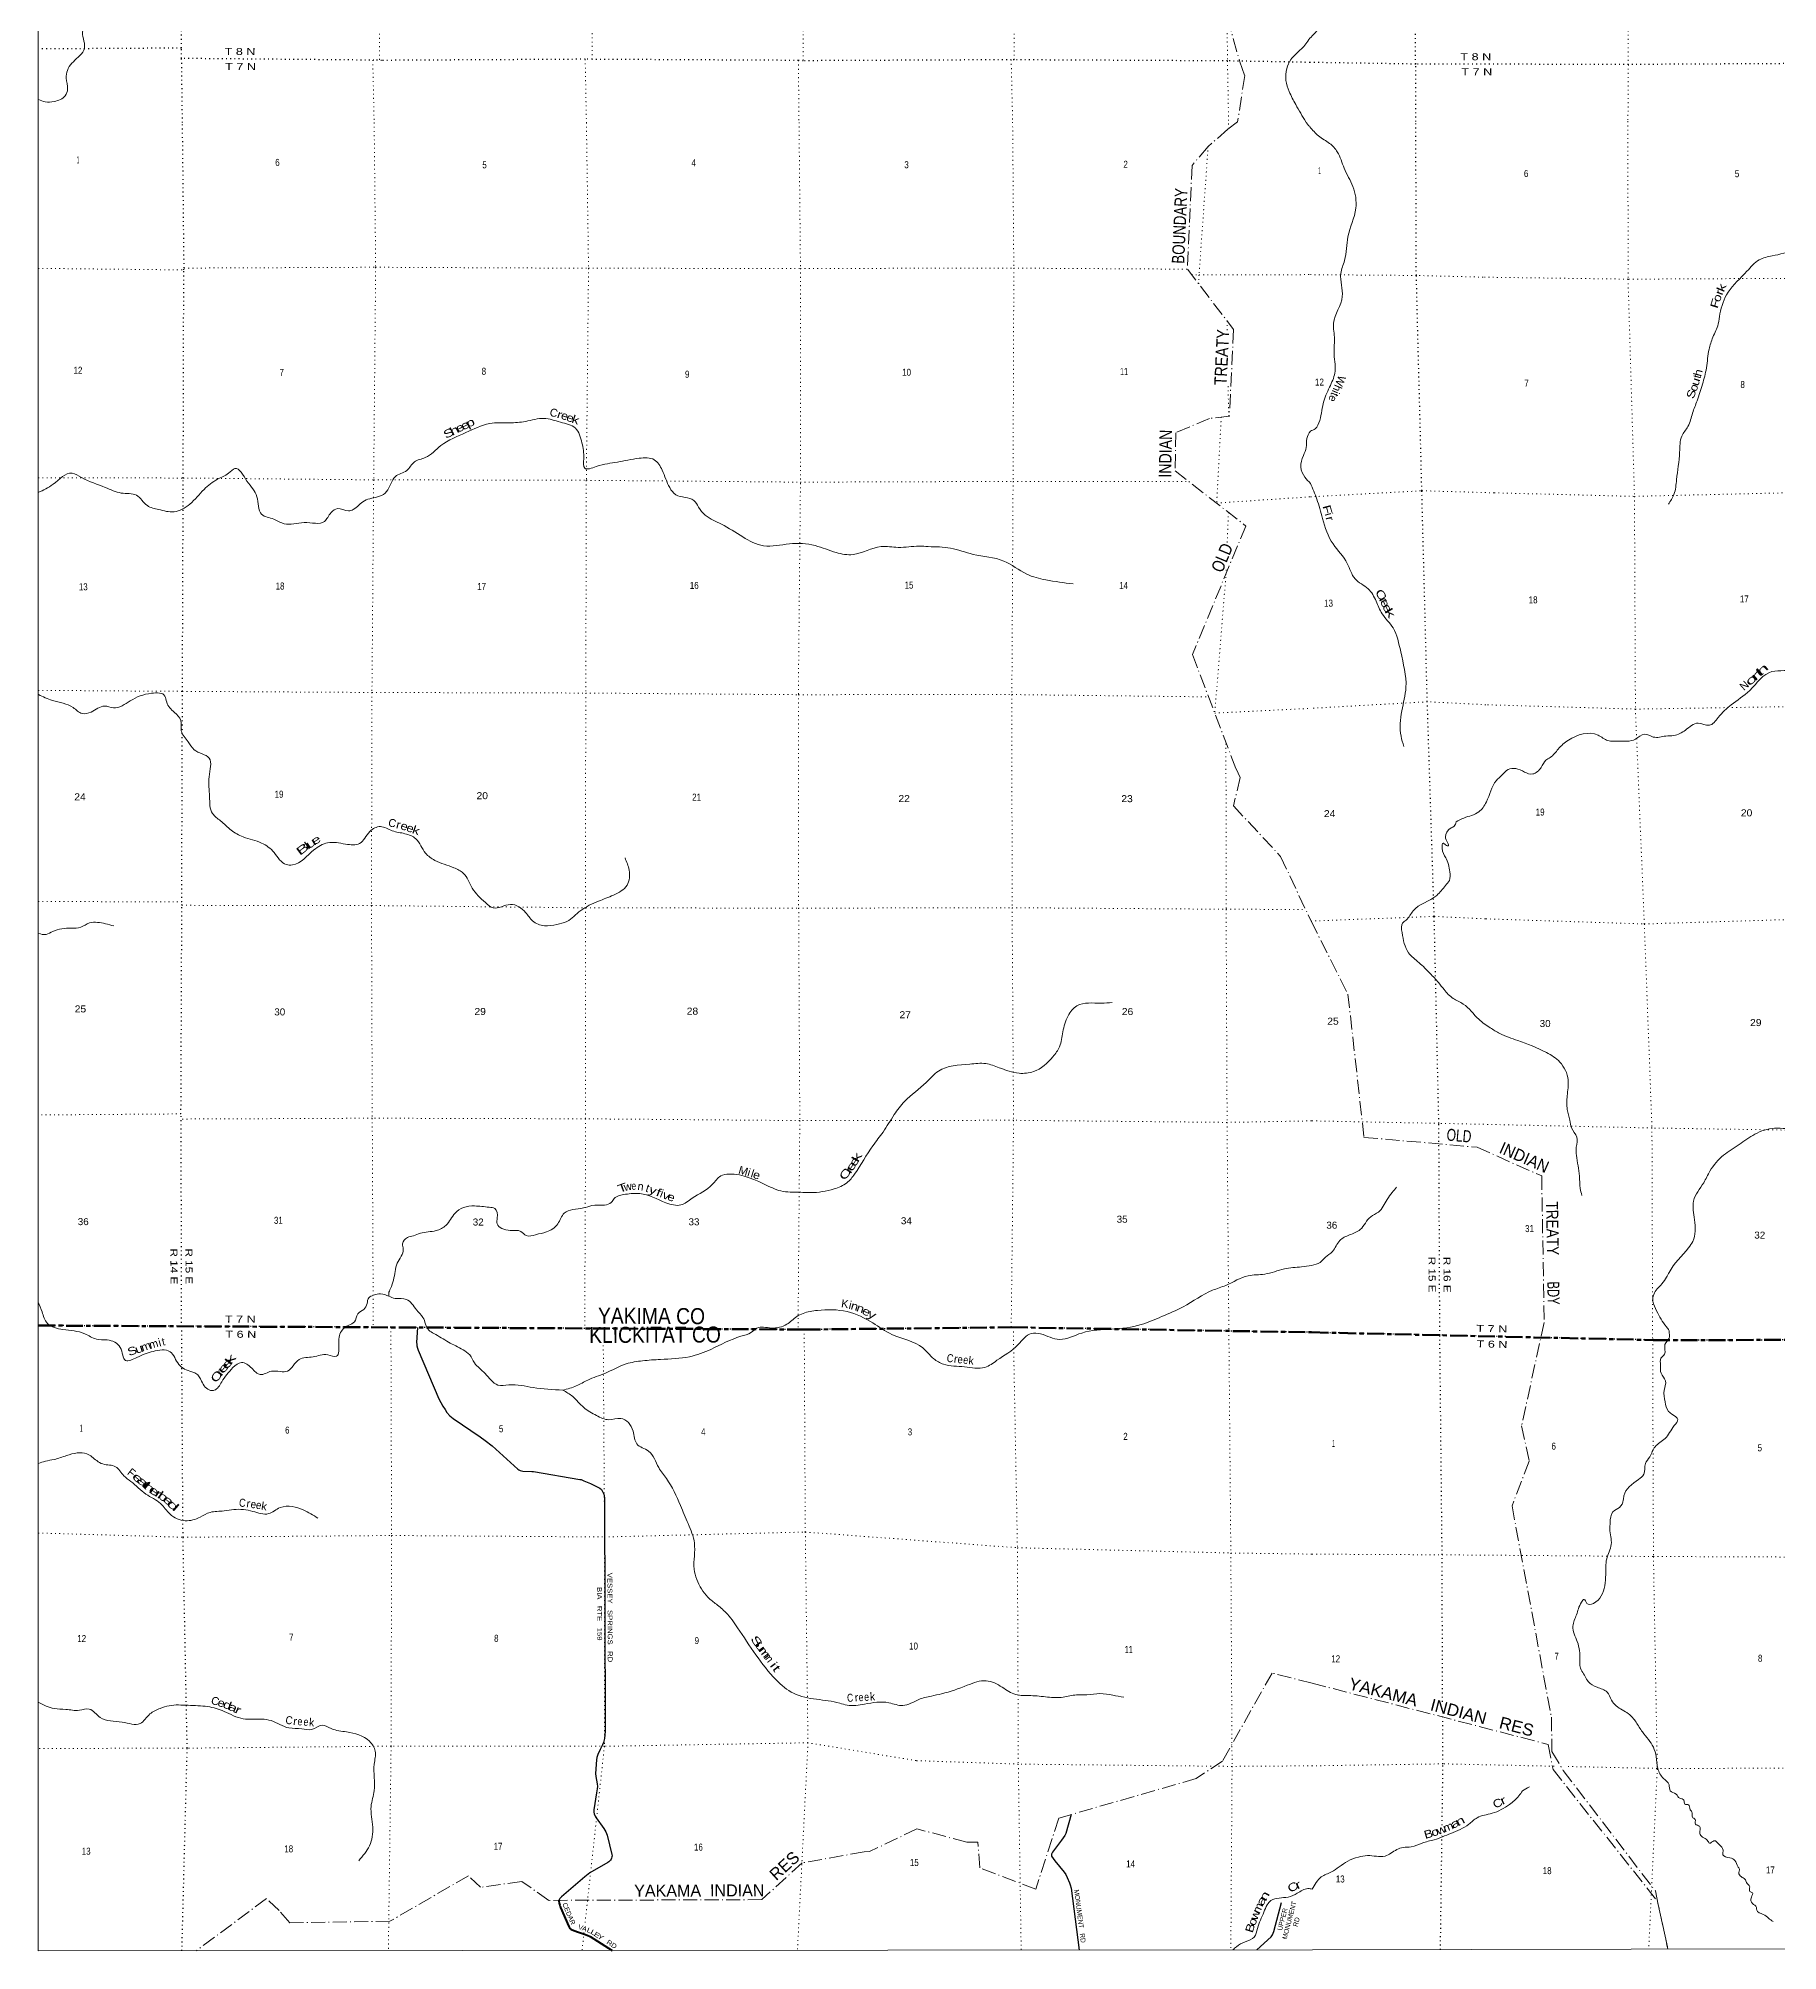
# Model space of a CAD drawing. Header units: feet. Extents: x -2 to 285336, y -549186 to -364975.
# Drawn here: x -1 to 43457, y -549186 to -501393 of the extents above; entities that cross this region are included whole.
import ezdxf
from ezdxf.enums import TextEntityAlignment as Align

# ---------------------------------------------------------------- set-up
doc = ezdxf.new("R2010")
doc.units = ezdxf.units.FT
doc.header["$LTSCALE"] = 70
for name, pattern in [('DOT_DASHED', [7.7, 5, -1.2, 0.3, -1.2]), ('DOTTED', [1.5, 0.3, -1.2]), ('LONG_DASH_SHORT_DASH', [9.9, 6, -1.2, 1.5, -1.2])]:
    doc.linetypes.add(name, pattern=pattern)
for name, color, linetype, lineweight in [('11', 7, 'LONG_DASH_SHORT_DASH', 60), ('26', 7, 'Continuous', 40), ('27', 7, 'Continuous', 13), ('29', 7, 'Continuous', 25), ('39', 7, 'Continuous', 13), ('4', 7, 'Continuous', 13), ('41', 7, 'Continuous', 13), ('44', 7, 'DOT_DASHED', 13), ('6', 7, 'DOTTED', 25), ('7', 7, 'DOTTED', 13)]:
    doc.layers.add(name, color=color, linetype=linetype, lineweight=lineweight)
doc.layers.add('12', color=7, linetype='Continuous')
doc.layers.add('30', color=7, linetype='Continuous')

msp = doc.modelspace()

# ---------------------------------------------------------------- linework, layer by layer
at = {"layer": '11'}
for points in [[(0, -533562.05), (19122.68, -533662.84), (24302.72, -533606.7), (31813.13, -533731.92)], [(31813.13, -533731.92), (40342.55, -533925.25), (63626.87, -533907.88)]]:
    msp.add_lwpolyline(points, dxfattribs=at)
at = {"layer": '26'}
msp.add_lwpolyline([(13011.16, -547925.64), (13009.03, -547948.37), (13014.06, -547999.46), (13026.77, -548050.33), (13035.85, -548077.58), (13047.19, -548103.35), (13253.81, -548583.49), (13269.17, -548610.83), (13283.7, -548629), (13305.49, -548647.17), (13335.08, -548664.76), (13471, -548710.59), (13648.86, -548773), (13716.75, -548797.07), (13786.61, -548832.9), (14336.22, -549181.87)], dxfattribs=at)
at = {"layer": '29'}
for points in [[(9470.85, -533611.97), (9452.51, -533982.34), (9456.16, -534026.35), (9461.41, -534070.74), (9477.95, -534131.72), (9492.16, -534177.47), (10006.48, -535395.85), (10106.56, -535575.68), (10161.57, -535664.19), (10206.96, -535733.23), (10281.41, -535816.8), (10363.52, -535887.89), (11038.25, -536339.72), (11165.55, -536431.6), (11336.42, -536570.17), (11977.39, -537150), (12002.24, -537168.04), (12035.83, -537184.39), (12074.87, -537195.29), (12109.27, -537197.79), (12329.95, -537208.55), (12376.27, -537213.46), (13527.89, -537406.02), (13559.21, -537413.32), (13595.52, -537426.03), (13631.84, -537442.39), (13793.51, -537513.66), (14030.92, -537628.97), (14067.61, -537656.77), (14082.13, -537673.12), (14107.99, -537724.24), (14127.53, -537774.86), (14142.29, -537867.13), (14165.35, -543572.23), (14161.75, -543696.6), (14142.05, -543879.35), (14120.26, -543981.09), (14093.11, -544038.88), (14035.39, -544156.55), (13979.6, -544280.27), (13953.22, -544355.36), (13945.78, -544412.29), (13923.34, -544753.14), (13927.8, -544831.37), (13962.16, -545012.47), (13967.74, -545082.09), (13960.49, -545142.88), (13945.22, -545237), (13945.22, -545237), (13881.55, -545661.61), (13880.6, -545721.61), (13891.5, -545767.03), (13913.28, -545821.54), (13941.15, -545867.03), (14130.43, -546134.25), (14175.57, -546215.07), (14208.66, -546295.75), (14330.88, -546782.87), (14335, -546813.99), (14332.72, -546837.15), (14321.38, -546869.41), (14309.36, -546894.97), (14294.14, -546920.28), (14272.8, -546946.16), (14256.92, -546960.25), (14229.97, -546980.27), (13777.02, -547235.51), (13655.27, -547336.34), (13072.67, -547838.79), (13030.4, -547881.37), (13012.25, -547914.07), (13011.16, -547925.64)], [(25808.88, -545781.86), (25673.43, -546252.85), (25648.01, -546306.55), (25560.58, -546425.04), (25336.01, -546720.32), (25312.53, -546774.23), (25310.27, -546803.57), (25314.67, -546824.32), (25395.69, -546939.5), (25628.28, -547221.25), (25670.05, -547284.32), (25703.4, -547352.46), (25762.5, -547487.78), (25780.58, -547541.62), (25801.53, -547621.27), (26001.61, -549171.7)], [(30442.8, -549166.29), (30798.03, -548836.38), (30837.74, -548785.25), (30867.32, -548706.04), (31056.85, -547983.72)]]:
    msp.add_lwpolyline(points, dxfattribs=at)
at = {"layer": '39'}
for points in [[(39476.58, -486959.61), (39230.57, -487128.82), (38987.48, -487318), (38802.71, -487518.64), (38527.97, -487756.32), (38362.54, -487880.47), (38291.53, -488011.69), (38123.29, -488262.35), (37956.06, -488619.42), (37819.18, -489002.27), (37907.25, -489398.91), (37978.2, -489683.29), (38219.36, -489925.79), (38164.99, -490119.08), (38295.88, -490374.74), (38368.04, -490787.6), (38160.33, -491108.93), (37827.38, -491347.21), (37454.52, -491609.98), (37338.41, -491643.28), (37246.04, -491851.01), (37267.57, -492216.2), (37203.95, -492491.9), (37014.4, -492612.28), (36946.96, -492908.1), (36799.09, -493190.68), (36396.01, -494076.15), (36151.88, -494367.74), (35816.56, -494567.89), (35276.2, -494735.99), (35132.93, -494867.94), (34982.74, -495116.41), (34766.01, -495333.43), (33975.47, -496001.98), (33813.5, -496278.68), (33547.17, -496556.43), (33132.42, -496847.74), (32833.41, -497278.41), (32342.85, -498463.92), (32310.61, -498873.83), (32289.87, -499227.4), (32318.38, -499482.09), (32241.34, -499824.18), (32073.42, -500319.78), (32170.19, -500575.79), (32167.16, -500891.04), (31993.01, -501153.8), (31768.95, -501392.85)], [(3395.82, -496381.44), (3119.02, -496376.6), (2916.21, -496479.71), (2683.71, -496759.72), (2522.89, -496778.31), (2086.77, -496866.09), (1902.3, -497059.56), (1802.76, -497423.52), (1819.87, -497795.15), (1935.28, -498082.09), (1984.14, -498298.91), (1894.19, -498494.08), (1693.47, -498629.33), (1535.11, -498812.67), (1563.87, -499033.58), (1613.09, -499380.99), (1587.48, -499571.94), (1369.08, -499859.94), (1345.67, -500119.19), (1334.58, -500472.83), (1301.06, -500716.04), (1163.22, -501047.98), (1105.59, -501297.29), (1152.45, -501518.14), (1138.86, -501692.98), (998.57, -501864.2), (726, -502196.57), (698.37, -502387.52), (733.32, -502664.67), (673.45, -502829.61), (398.35, -502973.13), (171.15, -502983.9), (1.93, -502922.69)], [(31768.95, -501392.85), (31555.72, -501660.29), (31291.01, -501926.34), (31193.1, -502151.67), (31171.8, -502449.09), (31252.99, -502722.07), (31414.76, -503049.04), (31667.18, -503480.69)], [(31667.18, -503480.69), (31714.96, -503551.79), (31769.65, -503605.54)], [(31769.65, -503605.54), (31984.59, -503834.6), (32260.59, -504019.79), (32454.46, -504233.57), (32625.32, -504642.31), (32844.62, -505098.97), (32915.86, -505640.84), (32719.09, -506352.98), (32634.06, -506945.97), (32539.52, -507271.89), (32578.83, -507848.09), (32361.71, -508510.13), (32386.03, -508915.7), (32371.73, -509233.12), (32400.49, -509714.98), (32282.01, -510067.15), (32117.59, -510459.75), (32013.9, -510944.39), (31900.63, -511149.91), (31780.99, -511208.95)], [(47737.72, -503453.24), (47423.11, -503755.27), (47247.67, -503971.19), (46967.69, -504155.58), (46734.14, -504387.91), (46482.9, -504686.62), (46164.86, -504885.29), (45295.18, -505141.38), (44842.7, -505346.85), (44643.65, -505647.27), (44417.29, -506092.45), (44156.06, -506399.25), (43870.43, -506651.96), (43317.46, -506831.9), (42996.86, -506930.16), (42687.34, -507217.16), (42218.56, -507742.07), (42014.81, -508281.52), (41972.05, -508532.83), (41837.4, -508865), (41742.73, -509166.82), (41675.06, -509633.17), (41576.96, -510041.46), (41442.75, -510451.96), (41330.04, -510759.91), (41213.48, -511096), (41062.26, -511333.87), (41006.27, -511735.89), (40929.8, -512425.23), (40865.59, -512791.15), (40804.06, -512916.03), (40724.44, -513037)], [(63554.91, -507471.13), (63097.24, -507442.46), (62718.46, -507547.08), (62345.96, -507695.85), (62035.46, -507806.11), (61833.76, -507990.05), (61617.45, -508073.65), (61263.3, -508274.53), (60798.98, -508516.23), (60721.3, -508625.13), (60547.65, -508800.88), (60251.75, -509009.46), (59894.16, -509314.81), (59661.87, -509412.56), (59481.39, -509441.72), (59009.55, -509412.32), (58435.72, -509451.79), (58022.96, -509580.72), (57658.81, -509787.69), (57582.03, -510059.27), (57240.8, -510418.76), (57107.04, -510548.07), (56743.69, -510901.66), (56451.1, -511345.21), (56213.4, -511553.46), (55925.57, -511770.03), (55792.33, -511993.74), (55648.84, -512179.35), (55264.31, -512330.2), (54900.6, -512617.51), (54543.4, -512993.15), (54239.36, -513183.71), (53989.36, -513343.82), (53740.56, -513359.32), (53201.73, -513193.73), (52452.32, -513059.49), (52190.11, -513191.55), (51944.66, -513450.06), (51664.03, -513515.95), (51097.26, -513380.65), (50679.74, -513373.03), (50359.17, -513477.31), (49804.32, -513681.37), (48767.8, -513894.24), (48418.67, -513914.34), (48116.54, -514084.8), (47882.62, -514250.85), (47632.15, -514326.61), (47432.08, -514444.26), (47294.48, -514605.73), (46907.35, -515013.68), (46754.43, -515307.8), (46661.16, -515499.15), (46531.75, -515690.7), (46382.21, -515870.32), (46065.56, -516320.04), (45890.08, -516527.93), (45597.61, -516630.04), (44867.38, -516698.54), (44286.43, -516900.74), (43974.39, -517095.36), (43615.67, -517195.85), (43312.72, -517219.7), (42759.34, -517688.87), (42297.69, -518051.05), (41970.28, -518368.28), (41748.56, -518562.37), (41467.26, -518507.77), (41151.09, -518682.32), (40864.82, -518816.54), (40662.18, -518831.77), (40349.2, -518855.68), (40130.01, -518782.63), (39899.89, -518908.49), (39476.66, -518959.14), (39213.64, -518944.6), (38968.01, -518807.44), (38228.08, -518934.24), (37972.39, -519156.65), (37774.85, -519366.67), (37662.84, -519437.61), (37547.4, -519613.02), (37335.56, -519778.94), (36911.3, -519642.81), (36724.77, -519667.99), (36570.97, -519803.45), (36425.24, -519946.89), (36177.29, -520478.56), (35987.99, -520726.7), (35617.51, -520879.48), (35419.34, -520977.03)], [(63561.62, -510251.38), (63198.98, -510595.15), (62718.3, -510780.71), (62297.41, -510891.6), (62197.56, -510982.56), (62031.3, -511043.77), (61851.55, -511205.49), (61436.74, -511687.92), (61232.96, -511859.82), (61075.74, -512103.75), (60747.59, -512288.42), (60505.95, -512508.74), (60206.1, -512729.4), (59918.47, -512982.12), (59665.29, -513294.9), (59365.89, -513234.37), (59165.38, -513271.68), (58795.9, -513241.69), (58438.42, -513203.59), (58274.46, -513317.01), (57831.71, -513466.19), (57440.91, -513572.89), (57051.18, -513874.41), (56658.33, -513973.09), (56289.57, -514073.64), (55904.39, -514108), (55514.52, -514383.41), (55204.52, -514584.04), (55057.49, -514854.03), (54891.97, -515047.8), (54648.89, -515372.57), (54285.11, -515647.83), (53566.92, -516075.77), (53346.93, -516219.64), (53181.27, -516389.31), (52972.66, -516776.15), (52888.85, -516863), (52561.07, -517115.95), (52285.96, -517454.97), (51859.59, -518025.83), (51102.57, -519054.53), (50917.4, -519324.73), (50698.11, -519595.14), (50445.69, -519680.95), (50237.21, -519728.36), (50003.53, -519938.59), (49489.26, -520584.27), (49297.06, -521033.27), (49158.18, -521327.31), (48911.88, -521794.7), (48712.34, -522368.27), (48591.93, -522734.51), (48271.8, -523280.65), (47750.92, -523819.93), (47097.37, -524685.34), (46985.76, -524828.59), (46724.94, -525211.71), (46505.15, -525753.26), (46411.93, -526318.17), (46243.56, -527084.37), (45976.67, -527459.49), (45825.22, -527657.2), (45536.28, -528034.45), (44880.72, -528538.35), (44501.68, -528594.78), (44194.34, -528550.36), (43933.81, -528622.17), (43379.89, -528631.4), (42886.96, -528780.87), (42490.99, -529042.25), (42103.08, -529307.61), (41764.05, -529703.23), (41607.09, -529993.36), (41354.72, -530450.74), (41379.37, -530916.56), (41332.21, -531461.13), (41228.69, -531616.38), (40742.38, -532235.79), (40680.82, -532354.65), (40561.3, -532520.03), (40360.05, -532786.31), (40340.93, -532957.14), (40432.58, -533197.63), (40675.62, -533591.89), (40742.41, -533691.93), (40748.76, -533752.14), (40743.43, -533876.7), (40639.95, -534037.97), (40631.25, -534279.04), (40539.48, -534379.99), (40532.4, -534550.75)], [(-0.62, -512744.25), (371.41, -512537.53), (843.38, -512264.45), (1077.33, -512372.88), (1674.03, -512616.74), (2071, -512757.91), (2453.21, -512814.88), (2724.53, -513071.56), (3006.61, -513169.54), (3390.85, -513228.5), (3785.12, -513036.4), (4141.78, -512667.93), (4479.29, -512414.07), (4753.31, -512261.15), (4913.11, -512145.34), (5213.01, -512458), (5463.32, -512849.38), (5579.4, -513290.11), (5885.79, -513411.97), (6145.93, -513528.21), (6641.94, -513495.86), (7150.05, -513467.42), (7315.03, -513247.16), (7474.96, -513147.41), (7750.68, -513203.28), (7866.95, -513170.16), (8146.46, -512950.93), (8525.3, -512839.28), (8701.16, -512721.32), (8921.14, -512345.99), (9205.23, -512194.99), (9398.36, -511976.49), (9666.76, -511873.81), (10058.14, -511573.31), (10682.39, -511248.74), (11277.3, -511022.8), (11769.4, -511002.53), (12176.98, -510966.92), (12632.48, -510892.75), (13045.14, -510987.61), (13418.04, -511135), (13581.76, -511503.04), (13629.18, -511900.18), (13651.2, -512138.92), (13936.17, -512096.32), (14469.71, -511983.34), (15013.44, -511888.35), (15389.48, -511927.29), (15584.47, -512186.64), (15776.87, -512622.7), (15924.98, -512800.12), (16378.21, -512942.82), (16496.11, -513110.47), (16664.5, -513311.81), (17068.17, -513537.25), (17599.17, -513853.96), (18121.34, -514074.37), (18763.93, -514028.72), (19407.22, -514071.41), (19935.05, -514245.59), (20355.38, -514294.2), (21059.01, -514095.44), (21481.11, -514115.93), (22009.29, -514085.31), (22234.41, -514095.43), (22791.28, -514134.84), (23353.12, -514290.67), (24121.99, -514456.76), (24695.26, -514783.15), (25170.6, -514927.66), (25854.56, -515028.23)], [(31780.99, -511208.95), (31694.12, -511398.43), (31679.85, -511621.41), (31607.14, -511822.81), (31543.14, -512106.46), (31645.69, -512364.59), (31783.32, -512516.28)], [(31782.85, -512515.76), (31942.47, -512907.07), (32081.64, -513392.31), (32350.12, -514031.46), (32704.05, -514515.46), (32896.86, -514901.98), (33223.39, -515149.14), (33423.81, -515459.29), (33574.08, -515773.75), (33847.02, -516129.67), (34036.97, -516723.08), (34168.35, -517614.07), (34065.23, -518203.15), (34046.65, -518835.92), (34116.29, -519088.59)], [(1.53, -517795.81), (352.87, -517938.65), (870.72, -518120.94), (1094.93, -518267.61), (1321.68, -518231.53), (1658.02, -518082.09), (1875.36, -518124.4), (2297.91, -517952.14), (2826.8, -517760.89), (3164.91, -517830.28), (3208.37, -517986.52), (3399.29, -518239.88), (3561.64, -518439.27), (3571.79, -518700.2), (3746.8, -518973.77), (3891.06, -519171.31), (4268.48, -519380.91), (4268.23, -519846.72), (4278.29, -520344.56), (4354.07, -520769.57), (4552.42, -520948.57), (4815.51, -521181.24), (5120.28, -521351.3), (5577.61, -521504), (5893, -521744.25), (6194.79, -522042.84), (6351.56, -522049.53), (6883.01, -521677.56), (7229.15, -521497.92), (7677.47, -521530.22), (8026.95, -521515.19), (8283.73, -521217.85), (8547.94, -521093.12), (8844.14, -521197), (9160.19, -521270.59), (9430.45, -521396.78), (9674.48, -521758.11), (9909, -521936.8), (10384.67, -522121.47), (10618.85, -522258.01), (10842.89, -522631.55), (11169.31, -522994.18), (11361.23, -523123.04), (11796.55, -523039.01), (12175.94, -523242.57), (12348.4, -523449.91), (12644.73, -523569.85), (12953.92, -523541.11), (13206.46, -523464.66), (13551.86, -523192.66), (13996, -522957.97), (14372.49, -522804.17), (14710.06, -522558.34), (14763.26, -522180.42), (14658.34, -521878.14)], [(35419.34, -520977.03), (35375.76, -521079.72), (35285.74, -521134.47), (35154.45, -521348.12), (35211.51, -521504.45), (35227.95, -521572.65), (35157.57, -521548.95), (35099.13, -521507.11), (35071.74, -521635.81), (35165.38, -521872.27), (35267.68, -522223.16), (35252.81, -522438.15), (35157.18, -522567.25), (34937.76, -522813.55), (34345.78, -523200.59), (34176.44, -523428.53), (34086.53, -523503.36), (34071.79, -523740.45), (34233.15, -524245.64), (34495.46, -524495.18), (34773.93, -524764.71), (34981.92, -524990.47), (35121.39, -525166.4), (35349.42, -525388.02), (35599.08, -525527.17), (35988.57, -525908.53), (36274.76, -526121.78), (36514.4, -526265), (36960.95, -526439.16), (37677.16, -526740.3), (38013.68, -526979.37), (38220.86, -527422.04), (38196.98, -527821.86), (38198.88, -528165.3), (38262.55, -528428.04), (38303.77, -528622.62), (38437.52, -528852.82), (38424.85, -529101.94), (38426, -529310.82), (38505.13, -529826.53), (38520.88, -530133.74), (38564.01, -530310.23)], [(1883.35, -523577.5), (1476.75, -523486.61), (1279.96, -523500.34), (1059.82, -523608.63), (820.89, -523628.75), (365.49, -523714.96), (197.29, -523786.67), (1.56, -523765.31)], [(26831.38, -525490.52), (26558.26, -525506.91), (25947.99, -525572.36), (25729, -525823.2), (25597.64, -526225.88), (25514.23, -526594.02), (25347.5, -526846.42), (24864.26, -527215.96), (24502.93, -527257.2), (24009.55, -527118.86), (23675.19, -527017.32), (23271.43, -527028.8), (22489.23, -527202.13), (22184.12, -527485.83), (21645.45, -527958.25), (21382.94, -528291.78), (21105.18, -528727.84), (20850.76, -529069.33), (20394.38, -529777.96), (20201.25, -529996.46), (19881, -530147.77), (19291.04, -530241.16), (18911.18, -530226.33), (18663.99, -530220.41), (18236.88, -530077.5), (17257.96, -529776.66), (17049.37, -529822.62), (16844.12, -530033.18), (16336.61, -530382.86), (16054.65, -530547.9), (15680.48, -530492.87), (15031.65, -530263.51), (14670.15, -530282.66), (14389.74, -530391.47), (14316.16, -530486.46), (14145.9, -530550.16), (13832.56, -530562.88), (13618.07, -530624.94), (13140.92, -530753.51), (12978.34, -531021.93), (12698.66, -531221.09), (12425.97, -531291.68), (12193.08, -531313.75), (12053.62, -531212.54), (11790.19, -531184.68), (11461.33, -531016.83), (11468.16, -530868.19), (11406.03, -530639.84), (11263.09, -530604.92), (10901.18, -530573.88), (10620.2, -530612.42), (10414.39, -530752.72), (10181.79, -531059.89), (9941.74, -531190.44), (9546.46, -531256.06), (9372.19, -531321.8), (9221.83, -531363.24), (9100.54, -531520.88), (9117.71, -531655.26), (8967.84, -532005.9), (8915.26, -532211.14), (8802.16, -532635.75), (8754.98, -532764.65), (8759.52, -532828.86)], [(31809.82, -532060.36), (32023.95, -531982.98), (32155.72, -531855.69), (32331.56, -531714.08), (32516.69, -531435.84), (32758.79, -531297.86), (33026.99, -531161.74), (33290.17, -530842.88), (33482.2, -530725.28), (33701.24, -530408.68), (33824.73, -530237.25), (33934.41, -530108.07)], [(13106.42, -535176.97), (13441.11, -535071.71), (13727.24, -534924.7), (14153.86, -534758.43), (14688.4, -534520.95), (15095.64, -534443.18), (15547.44, -534409.21), (16270.21, -534340.79), (16805.19, -534157.52), (17552, -533831.9), (17816.4, -533731.26), (17952.19, -533627.7), (18311.82, -533624.62), (18700.83, -533528.94), (18950.44, -533338.08), (19106.52, -533258.44), (19465.56, -533183.09), (20205.21, -533214.91), (20850.45, -533496.51), (21324.94, -533783.59), (22095.19, -534120.34), (22370.64, -534391.04), (22614.86, -534527.49), (23139.82, -534595.29), (23650.26, -534606.99), (23950.23, -534431.75), (24483.5, -534037.68), (24806.74, -533759.85), (25039.91, -533771.91), (25517.21, -533908.38), (26068.45, -533749.07), (26821.15, -533654.29), (27553.59, -533539.61), (28064.31, -533338.48), (28604.82, -533092.93), (29338.87, -532681.08), (29669.39, -532557.79), (30226.02, -532318.12), (30639.58, -532276.43), (31130.8, -532147.75), (31562.35, -532093.87), (31810.05, -532060.33)], [(-0.14, -532977.59), (92.86, -533220.17), (229.83, -533510.13), (614.83, -533663.45), (1162.18, -533767.19), (1450.59, -533901.25), (1720, -533923.04), (2049.03, -534110.97), (2182.24, -534433.09), (2464.93, -534358.39), (2869.58, -534208.36), (3291.59, -534216.8), (3513.18, -534536.16), (3832.12, -534718.15), (3938.92, -534757.39), (4079.14, -534952.96), (4304.04, -535183.94), (4396.42, -535179.13), (4583.62, -534972.74), (4864.02, -534614.96), (5075.96, -534486.66), (5332.29, -534629.03), (5544.54, -534787.84), (5827.18, -534705.11), (6228.98, -534699.67), (6513.98, -534414.13), (6865.04, -534344.88), (7230.3, -534293.57), (7451.61, -534329.82), (7507.18, -533996.06), (7594.98, -533674.06), (7758.77, -533554.2), (7896.73, -533470.7), (7983.52, -533271.19), (8131.32, -533161.5), (8214.46, -533008.2), (8255.53, -532869.31), (8377.57, -532804.02), (8552.1, -532770.4), (8759.52, -532828.86)], [(8759.52, -532828.86), (8916.69, -532883.74), (9198.17, -532907.43), (9451.45, -533170.3), (9609.69, -533357.68), (9758.95, -533677.65), (9882.18, -533758.91), (10249.62, -533976.63), (10610.82, -534168.3), (10778.63, -534297.37), (10896.77, -534495.13), (11162.11, -534757.89), (11481.92, -535048.3), (11753.15, -535045.98), (12364.48, -535111.03), (13106.42, -535176.97)], [(40532.4, -534550.75), (40541.56, -534755.56), (40653, -534945.72), (40620.19, -535180.9), (40641.86, -535470), (40729.47, -535706.49), (40836.33, -535792.23), (40957.4, -535908.02), (40871.95, -536063.17), (40642.91, -536385.85), (40393.16, -536592.16), (40260.05, -536839.97), (40152.61, -537011.31), (40113.94, -537276.65), (39978.18, -537407.99), (39615.14, -537815.8), (39599.71, -537930.37), (39504.35, -538107.67), (39338.36, -538217.09), (39269.65, -538494.65), (39262.45, -538643.32), (39298.72, -539032.75), (39184.31, -539394.94), (39160.39, -539786.73), (39133.82, -540064.05), (38851.25, -540505.54), (38686.67, -540506.49), (38621.89, -540406.44), (38556.02, -540473.1), (38429.31, -540789.16), (38338.57, -541074.89), (38449.09, -541461.89), (38513.85, -541919.44), (38514.59, -542054), (38646.62, -542336.43), (38723.57, -542458.5), (38943.13, -542599.83), (39192.69, -542722.91), (39306.21, -542925.11), (39421.41, -543067.04), (39725.56, -543262.11), (39917.41, -543473.9), (40075.31, -543716.01), (40228.92, -543907.93), (40350.42, -544102.05), (40421.92, -544328.59), (40461.75, -544633.65), (40605.63, -544881.86), (40740.97, -545037.74), (40771.92, -545190.21), (40918.92, -545275.72), (41007.77, -545373.62), (41114.43, -545423.21), (41137.04, -545519.49), (41229.46, -545537.03), (41272.3, -545661.31), (41320.9, -545739.35), (41325.52, -545847.78), (41392.09, -545907.65), (41404.76, -546022.06), (41501.39, -546073.72), (41512.44, -546256.43), (41581.19, -546348.42), (41698.02, -546424.07), (41750.62, -546498.07), (41864.7, -546439.17), (41993.66, -546530.81), (42092.78, -546668.82), (42089.41, -546785.33), (42260.45, -546864.68), (42389.26, -546928.21), (42470.47, -547094.44), (42504.97, -547162.53), (42485.27, -547230.93), (42548.09, -547339.02), (42636.72, -547394.74), (42675.34, -547482.89), (42756.2, -547586.87), (42758.86, -547705.35), (42827.28, -547737.09), (42797.8, -547849.73), (42824.75, -548004.23), (42927.66, -548104.06), (42932.04, -548170.31), (43095.22, -548277.82), (43228.21, -548371.45), (43339.09, -548459.18)], [(13105.98, -535176.93), (13350.84, -535337.51), (13628.33, -535612.21), (13945.38, -535810.28), (14255.66, -535916.05), (14554.75, -535881.37), (14860.72, -536200), (14953.74, -536520.45), (15246.53, -536700.66), (15501.02, -537112.09), (15692.1, -537385.53), (16043.14, -538059.15), (16235.69, -538513.27), (16392.31, -538997.82), (16387.54, -539648.39), (16451.92, -539906.84), (16730.79, -540352.2), (16941.18, -540529.09), (17177.92, -540733.87), (17472.34, -541114.84), (18433.24, -542415.71), (18869.97, -542753.3), (19441.79, -542901.01), (20023.26, -543000.44), (20208.5, -543049.05), (20644.3, -543023.24), (21250.82, -542989.95), (21602.99, -543059.22), (21995.59, -542909.3), (22312.32, -542820.25), (22567.06, -542765.87), (23210.28, -542551.57), (23683.55, -542439.1), (24082.68, -542600.33), (24419.71, -542784.17), (24795.66, -542811.08), (25213.86, -542845.65), (25603.67, -542848.34), (25940.76, -542791.25), (26199.93, -542789.03), (26525.19, -542760.15), (26845, -542801.59), (27118.64, -542849.45)], [(6988.1, -538375.47), (6618.76, -538171.83), (6346.83, -538087.82), (6041.63, -538112.51), (5755.53, -538263.53), (5361.26, -538206.67), (4888.72, -538160.51), (4639.85, -538194.76), (4292.56, -538231.86), (4044.35, -538348.43), (3669.39, -538441.99), (3292.34, -538278.56), (3055.09, -538011.55), (2689.5, -537773.73), (2313.21, -537455.7), (2139.29, -537316.65), (1930.5, -537089.54), (1612.49, -537021.99), (1459.12, -536938.97), (1216.63, -536768.37), (708.64, -536810.86), (395.98, -536907.9), (179.34, -536951.92), (1.52, -537008.87)], [(0.04, -542976.97), (396.19, -543136.07), (685.66, -543153.68), (1027.42, -543176.86), (1272.32, -543148.66), (1547.28, -543359.14), (2096.72, -543472.9), (2543.04, -543507.23), (2790.25, -543268.2), (3046.33, -543131.49), (3268.8, -543063.33), (3740.89, -543053.27), (4233.41, -543085.2), (4646.26, -543204.15), (5119.94, -543390.84), (5345.06, -543400.97), (5817.51, -543435.08), (6261.02, -543618.01), (6582.65, -543637.35), (6829.93, -543655.31), (7092.31, -543552.68), (7320.02, -543635.06), (7702.45, -543718.13), (8276.97, -543952.14), (8417.62, -544199.91), (8392.12, -544525.39), (8393.45, -545185.94), (8314.27, -545580.14), (8354.63, -546097.81), (8273.98, -546560.29), (8007.79, -546936.02)], [(31828.71, -547647.81), (32054.75, -547341.52), (32306.97, -547217.54), (32500.97, -547091.9), (32712.93, -546948.07), (32979.31, -546846.1), (33207.91, -546806.62), (33645.54, -546820.15), (33941.7, -546657.76), (34099.97, -546604.63), (34302.62, -546591.4), (34571.06, -546497.46), (34875.67, -546411.34), (35290.26, -546252.28), (35738.61, -546024.74), (35948.46, -545862.84), (36319.17, -545752.24), (36755.5, -545530.79), (36989.15, -545316.54), (37084.81, -545193.47), (37254.87, -545094.07)], [(31831.93, -547648.26), (31720.34, -547632.83), (31454.06, -547749.55), (31223.76, -547843.88), (30796.52, -547933.87), (30702.94, -548039.07), (30620.02, -548220.48), (30458.58, -548629.44), (30377.94, -548844.97), (30151.84, -548961.34), (29933.84, -549085.68), (29846.69, -549165.57)]]:
    msp.add_spline(points, degree=3, dxfattribs=at)
at = {"layer": '4'}
msp.add_lwpolyline([(0, -366365.25), (31582.88, -366343.53), (63165.7, -366278.36), (94748.41, -366169.75), (126330.93, -366017.71), (157911.89, -365844.7), (189495.2, -365583.27), (221076.83, -365300.9), (252658.04, -364975.08), (254669.81, -547785.08), (222837.13, -548113.49), (191004.05, -548398.11), (159170.58, -548638.96), (127336.83, -548836), (95502.83, -548989.27), (63668.65, -549098.74), (31834.35, -549164.42), (0, -549186.32)], close=True, dxfattribs=at)
at = {"layer": '44'}
for points in [[(31753.95, -490708.94), (31647.46, -491168.45), (31681.34, -493247.77), (30966.2, -494246.56), (30039.86, -496684.55), (29702.89, -497726.34), (29214, -499098.11), (29707.55, -500876.61), (30018.27, -501984.64), (30141.87, -502323.79), (29963.57, -503482.82)], [(29963.57, -503482.82), (29722.73, -503665.2), (29227.92, -504095.08), (28825.92, -504572.35), (28708.27, -507163.41), (29863.71, -508669.42), (29756.69, -510836.74), (29262.9, -510895.17), (28417.89, -511251.75), (28401.49, -512203.58), (30170.72, -513581.87), (28832.49, -516795.74), (29924.52, -519651.52), (30030.72, -519863.44), (29857.67, -520575.68), (31037.27, -521838.54), (31799, -523454.88)], [(31799, -523454.88), (32719.45, -525278.72), (33120.63, -528859.5), (35944.04, -529106.26), (37559.75, -529823.97), (37622.15, -533483.03), (37056.4, -536069.19), (37247.92, -536947.79), (36818.59, -538071), (37803.21, -543351.57), (37815.96, -544203.09), (38099.61, -544683.47), (40400.4, -547692.89), (40713.5, -549150.5)], [(31825.19, -542499.65), (30822.48, -542245.8), (29587.71, -544445.79), (28929.66, -544883.1), (25496.19, -545871.91), (24919.35, -547644.62), (23520.88, -547117.59), (23476.99, -546470.92), (23195.89, -546475.46), (21949.54, -546138.94), (20767.85, -546708.21), (20637.28, -546714.61), (19083.96, -546990.32), (18076.44, -547908.89), (12752.34, -547927.12), (12077.89, -547453.22), (11050.17, -547601), (10746.7, -547314.31), (8782.84, -548449.77), (6283.07, -548484.98), (6015.96, -548180.67), (5700.59, -547883.8), (3947.95, -549185.99)], [(31825.19, -542499.65), (37723.54, -544029.05), (37843.5, -544660.17), (40455.84, -547951.69), (40713.5, -549150.5)]]:
    msp.add_lwpolyline(points, dxfattribs=at)
at = {"layer": '6'}
for p, q in [((3577.94, -501638.99), (0, -501661.13)), ((35031.02, -549159.8), (35069.63, -546312.82))]:
    msp.add_line(p, q, dxfattribs=at)
for points in [[(34415, -503476.62), (34412.11, -502038.81), (34383.2, -496664.42), (34420.84, -491321.48), (34442.64, -486002.79), (34440.07, -480654.23), (34409.48, -475313.99), (34468.14, -470494.85)], [(3602.28, -503501.96), (3580.66, -501898.16), (3577.94, -501638.99), (3566.1, -496614.26), (3561.75, -496544.83)], [(31769.48, -501996.93), (29706.51, -501959.52), (24379.55, -501932.3), (24307.15, -501930.52), (19113.05, -501955.12), (18990.36, -501947.47), (13838.35, -501919.7), (13663.4, -501918.25), (8578.09, -501946.29), (8387.04, -501940.87), (3580.66, -501898.16)], [(63538.93, -501946.85), (60961.27, -501964.7), (55620.14, -501980.64), (50309.05, -501990.26), (44978.09, -502020.15), (39725.39, -502049.25), (34412.11, -502038.81), (31769.48, -501996.93)], [(3587.81, -549186.03), (3721.43, -544123.59), (3616.45, -538852.03), (3581.92, -533595.92), (3569.1, -528454.97), (3564.93, -528273.41), (3587.02, -523060.99), (3584.32, -522976.69), (3601.98, -517714.11), (3621.1, -512383.26), (3635.24, -507182.96), (3642.9, -507136.71), (3602.28, -503501.96)], [(35083.61, -542964.4), (35073.11, -539292.2), (35015.42, -533801.09), (34991.36, -528509.24), (34874.42, -523338.12), (34702.23, -517974.52), (34566.67, -512701.08), (34428.51, -507321.2), (34415, -503476.62)], [(31813.13, -533731.92), (29744.54, -533698.84), (24358.45, -533607.63), (24306.83, -533606.77), (19136.11, -533662.69), (18981, -533662.09), (14113.05, -533636.44), (13652.12, -533634.01), (8808.58, -533606.27), (8365.96, -533603.22), (3578.36, -533579.2), (0, -533562.05)], [(63626.87, -533907.88), (61439.09, -533910.21), (56163.2, -533915.43), (50830.4, -533918.76), (45586.97, -533922.68), (40332.88, -533924.88), (35016.49, -533802.16), (31813.13, -533731.92)], [(35073.21, -546048.21), (35093.99, -544516.09), (35085.76, -543286.89)]]:
    msp.add_lwpolyline(points, dxfattribs=at)
at = {"layer": '7'}
for p, q in [((8356.42, -501940), (8391.12, -503500.71)), ((13663.4, -501918.25), (13694.02, -503498.19)), ((18990.36, -501947.47), (19005.44, -503494.43)), ((24307.15, -501930.52), (24342.38, -503489.41)), ((29740.38, -503651.83), (29737.8, -503483.11)), ((0, -507143.39), (3635.24, -507182.96)), ((29699.24, -508455.05), (29703.23, -508696.91)), ((29726.17, -510087.99), (29738.56, -510838.89)), ((29733.93, -513236.25), (29698.79, -514084.61)), ((29391.4, -518257.34), (31791.67, -518138.36)), ((0, -522964.51), (3584.32, -522976.69)), ((3564.93, -528273.41), (0, -528299.93)), ((14113.05, -533636.44), (14113.39, -533687.7)), ((13633.79, -548731.56), (13585.15, -549182.32))]:
    msp.add_line(p, q, dxfattribs=at)
for points in [[(39593.01, -470533.3), (39634.27, -475305.25), (39669.06, -480665.53), (39655.17, -485972.09), (39680.03, -491342.5), (39670.49, -496685.16), (39725.39, -502049.25), (39714.81, -503468.11)], [(8386.4, -471862.78), (8499, -475506.94), (8495.49, -480800.94), (8495.86, -486044.71), (8548.82, -491394.79), (8565.33, -496658.59), (8521.58, -501944.69)], [(13838.35, -501919.7), (13847.87, -496617.64), (13827.43, -491392.02), (13820.96, -486124.17), (13798.2, -480784.04), (13799.71, -475494.06), (13715.16, -473274.27)], [(18978.13, -474101.58), (18977.77, -475489.6), (19080.78, -480759.16), (19097.64, -486147.53), (19071.86, -491387.36), (19106.55, -496677.22), (19113.05, -501955.12)], [(24379.55, -501932.3), (24413.36, -496688.43), (24384.71, -491402.56), (24414.3, -486086.38), (24315.28, -480802.74), (24312.32, -480676.88)], [(29699.07, -500846.38), (29710.53, -501959.51), (29737.8, -503483.11)], [(8391.12, -503500.71), (8428.72, -507115.88), (8379.32, -512428.93), (8335.95, -517741.92), (8324.83, -523066.68), (8343.76, -528381.14), (8369.97, -533603.19)], [(13694.02, -503498.19), (13747.35, -507140.7), (13691.82, -512439.74), (13678.62, -517756.48), (13667.8, -523119.39), (13674.36, -528395.81), (13652.12, -533634.01)], [(19005.44, -503494.43), (19041.71, -507145.64), (19040.98, -512512.48), (18989.24, -517785.38), (18996.35, -523128.06), (19025.3, -528440.43), (18981, -533662.09)], [(24342.38, -503489.41), (24372.14, -507138.23), (24353.01, -512467.07), (24323.82, -517794), (24328.78, -523120.63), (24365.78, -528432.93), (24306.83, -533606.77)], [(39714.81, -503468.11), (39717.85, -507413.1), (39878.35, -512841.05), (39901.75, -518157.31), (40124.15, -523526.66), (40314.89, -528615), (40332.88, -533924.88), (40352.13, -539333.95), (40447.74, -544641.76), (40233.59, -549151.34)], [(29227.92, -504095.08), (28998.76, -507307.5), (28992.33, -507533.66)], [(3642.9, -507136.71), (8428.72, -507115.88), (13747.35, -507140.7), (19041.71, -507145.64), (24372.14, -507138.23), (28708.27, -507163.41)], [(28811.7, -507298.23), (28998.76, -507307.5), (31776.77, -507300.38)], [(63553.71, -507321.59), (60869.01, -507389.08), (55558.1, -507387.68), (50211.43, -507454.79), (44902.16, -507387.11), (39717.85, -507413.1), (36096.69, -507363.77), (34428.51, -507321.2), (31776.77, -507300.38)], [(29554.2, -510860.7), (29440.74, -513007.86), (31784.41, -512852.91)], [(0, -512376.12), (3621.1, -512383.26), (8379.32, -512428.93), (13691.82, -512439.74), (19038.75, -512486.39), (24353.01, -512467.07), (28744.87, -512471.09)], [(31784.41, -512852.91), (34566.67, -512701.08), (36375.4, -512752.87), (39878.35, -512841.05), (45044.08, -512720.76), (50331.16, -512768.49), (55673.99, -512733.54), (61004.66, -512678.58), (63568.35, -512639.14)], [(29674.4, -514673.39), (29666.71, -514859.12), (29393.56, -518263)], [(0, -517689.4), (3601.98, -517714.11), (8335.95, -517741.92), (13678.62, -517756.48), (18997.38, -517797.36), (24323.82, -517794), (29236.65, -517852.66)], [(63583.09, -517996.83), (61138.47, -517998.23), (55789.49, -518009.1), (50470.92, -518074.04), (45170.04, -518072.59), (39901.75, -518157.31), (36163.84, -518048.4), (34702.23, -517974.52), (31791.67, -518138.36)], [(29672.3, -519023.23), (29675.66, -523159.26), (29700.71, -528485.72), (29744.54, -533696.69), (29793.89, -539246.69), (29825.02, -544579.12), (29793.62, -549167.13)], [(3587.02, -523060.99), (8324.83, -523066.68), (13681.89, -523123.29), (18992.36, -523132.11), (24328.78, -523120.63), (29675.66, -523159.26), (31661.91, -523163.99)], [(31799, -523454.88), (34874.42, -523338.12), (36165.36, -523398.94), (40124.15, -523526.66), (45309.74, -523368.1), (50630.76, -523383.49), (55955.49, -523342.62), (61258.25, -523319.96), (63597.64, -523284.02)], [(31805.86, -528447.45), (29700.71, -528485.72), (24365.78, -528432.93), (19025.3, -528440.43), (13674.36, -528395.81), (8343.76, -528381.14), (3567.98, -528401.88)], [(63612.22, -528584.74), (61365.88, -528623.69), (56105.63, -528710.37), (50814.83, -528716.9), (45544.01, -528707.24), (40312.94, -528625.05), (34991.36, -528509.24), (31805.86, -528447.45)], [(8810, -533603.44), (8826.04, -538809.51), (8814.42, -544074.04), (8747.1, -549184.65)], [(19136.11, -533662.69), (19162.83, -538723.17), (19229.58, -543989.04), (18966.26, -549178.53)], [(24358.45, -533607.63), (24462.34, -539115.57), (24484.02, -544522.37), (24556.47, -549173.28)], [(14115.83, -534057.14), (14147.45, -538846.11), (14144.93, -544076.67), (13655.29, -548532.39)], [(0, -538747.15), (3616.45, -538852.03), (8826.04, -538809.51), (14145.3, -538846.11), (19162.83, -538723.17), (24462.34, -539115.57), (29793.89, -539246.69), (31820.76, -539274.83)], [(31820.76, -539274.83), (35073.11, -539292.2), (40352.13, -539333.95), (45689.25, -539355.27), (50992.13, -539356.71), (56622.63, -539438.6), (61489.1, -539283.89), (63641.58, -539257.38)], [(31828.03, -544564.79), (29825.02, -544579.12), (24484.02, -544522.37), (21931.6, -544435.77), (19229.58, -543989.04), (14144.93, -544076.67), (8814.42, -544074.04), (3721.43, -544123.59), (0, -544131.94)], [(37868.06, -544575.02), (35093.99, -544516.09), (31828.03, -544564.79)], [(63656.45, -544663.75), (61509.52, -544786.97), (56206.19, -544705.19), (50954.42, -544510.65), (45694.32, -544623.44), (40443.66, -544629.74), (38173.22, -544581.51)]]:
    msp.add_lwpolyline(points, dxfattribs=at)

# ---------------------------------------------------------------- texts
at = {"layer": '12', "width": 0.9}
for s, rotation, p in [('YAKIMA CO', 359.698, (13981.66, -533514.63)), ('KLICKITAT CO', 0.198, (13763.25, -533998.14))]:
    msp.add_text(s, height=400, rotation=rotation, dxfattribs=at).set_placement(p)
at = {"layer": '27'}
msp.add_text('CEDAR', height=120, rotation=292.784, dxfattribs=at).set_placement((13089.2, -548016.62))
for s, rotation, width, p in [('V', 341.367, 1.1, (13533.04, -548655.72)), ('A', 340.664, 1.15, (13630.59, -548692.86)), ('L', 337.978, 1.3, (13743.05, -548733.44)), ('L', 330.587, 1.5, (13837.76, -548781.08)), ('E', 327.587, 1.4, (13929.09, -548842.7)), ('Y', 327.587, 1.45, (14018.53, -548894.83))]:
    msp.add_text(s, height=120, rotation=rotation, dxfattribs=dict(at, width=width)).set_placement(p, align=Align.CENTER)
at = {"layer": '27', "width": 1.15}
msp.add_text('RD', height=120, rotation=327.587, dxfattribs=at).set_placement((14184.52, -549002.63))
at = {"layer": '30'}
for s, rotation, width, p in [('VESSEY   SPRINGS   RD', 270.232, 1.2, (14219.86, -539740.03)), ('BIA   RTE   159', 270.232, 1.2, (13961.3, -540096.97)), ('RD', 75.298, 0.95, (31459.34, -548596.91)), ('RD', 277.353, 0.9, (26018.86, -548758.43))]:
    msp.add_text(s, height=120, rotation=rotation, dxfattribs=dict(at, width=width)).set_placement(p)
for s, rotation, p in [('MONUMENT', 277.353, (25877.57, -547663.58)), ('UPPER', 75.298, (31068.81, -548692.45)), ('MONUMENT', 75.298, (31188.27, -548910.84))]:
    msp.add_text(s, height=120, rotation=rotation, dxfattribs=at).set_placement(p)
at = {"layer": '41'}
for s, rotation, width, p in [('k', 67.239, 1.45, (42144.46, -507663.15)), ('F', 73.343, 1.45, (41987.72, -508049.35)), ('o', 67.02, 1.25, (42035.09, -507918.51)), ('r', 69.062, 1.35, (42088.6, -507775.29)), ('u', 72.626, 1.3, (41496.91, -510006.17)), ('h', 75.222, 1.15, (41562.56, -509775.7)), ('S', 71.163, 1.25, (41390.56, -510314.42)), ('o', 71.163, 1.15, (41451.23, -510156.62)), ('r', 342.476, 1.25, (12997.18, -510888.11)), ('e', 341.902, 1.15, (13120.77, -510921.32)), ('e', 340.902, 1.2, (13258.09, -510970.63)), ('k', 341.301, 1.35, (13392.59, -511020.06)), ('S', 27.728, 1.45, (10297.02, -511348.37)), ('h', 27.728, 1.5, (10441.86, -511278.11)), ('e', 25.842, 1.35, (10573.71, -511212.49)), ('e', 25.067, 1.35, (10702.34, -511150.74)), ('p', 25.067, 1.45, (10833.06, -511086.97)), ('F', 284.551, 1.4, (32110.41, -513193.29)), ('r', 284.179, 1.2, (32172.46, -513419.64)), ('C', 305.057, 1.45, (33463.9, -515356.46)), ('r', 300.687, 1.7, (33522.1, -515470.09)), ('e', 295.45, 1.35, (33556.98, -515552.96)), ('e', 295.634, 1.35, (33616, -515676)), ('k', 302.08, 1.75, (33689.13, -515808.4)), ('h', 43.179, 2.05, (43140.43, -517241.31)), ('o', 42.032, 1.9, (42854.95, -517499.64)), ('r', 42.286, 2.15, (42963.22, -517406.6)), ('t', 42.286, 1.9, (43058.16, -517318.5)), ('u', 32.773, 1.7, (6862.07, -521592.7)), ('e', 32.281, 1.55, (6987.44, -521510.32)), ('r', 346.678, 1.15, (8975.85, -521141.03)), ('e', 340.678, 1.2, (9113.74, -521175.7)), ('e', 339.74, 1.2, (9259.71, -521225.33)), ('k', 340.404, 1.35, (9406.47, -521280.36)), ('B', 37.121, 1.8, (6659.93, -521732.68)), ('l', 35.744, 1.45, (6774.48, -521650.28)), ('e', 57.287, 1.55, (20392.58, -529632.74)), ('e', 57.287, 1.55, (20467.95, -529513.48)), ('k', 59.959, 1.7, (20535.2, -529405.54)), ('T', 19.782, 1.45, (14625.06, -530213.25)), ('w', 9.825, 1.05, (14745.06, -530183.81)), ('e', 0.63, 0.75, (14881.29, -530171.75)), ('M', 343.447, 1.05, (17587.39, -529792.11)), ('e', 342.389, 1.15, (17918.42, -529892.48)), ('C', 52.299, 1.55, (20235.7, -529835.94)), ('r', 54.397, 1.85, (20333.73, -529725.25)), ('t', 341.001, 1.05, (15191.59, -530221.16)), ('y', 337.83, 1.35, (15319.06, -530272.82)), ('f', 337.83, 1.45, (15461.52, -530328.57)), ('v', 337.731, 1.35, (15653.59, -530401.01)), ('e', 339.804, 1.2, (15782.33, -530445.48)), ('n', 343.591, 1.2, (20368.47, -533174.39)), ('n', 341.106, 1.25, (20509.64, -533227.57)), ('e', 334.989, 1.35, (20646.86, -533302.21)), ('y', 332.104, 1.5, (20782.41, -533371.85)), ('S', 20.564, 1.3, (2379.34, -534288.93)), ('u', 20.564, 1.35, (2550.14, -534237.22)), ('m', 20.122, 1.1, (2721.78, -534172.71)), ('k', 52.563, 1.95, (4878.4, -534470.6)), ('C', 352.945, 0.85, (22769.19, -534476.65)), ('C', 52.662, 1.5, (4528.41, -534898.02)), ('r', 54.436, 1.85, (4615.65, -534783.57)), ('e', 48.374, 1.9, (4699.4, -534681.66)), ('e', 46.91, 1.95, (4793.59, -534574.41)), ('e', 355.196, 0.85, (23025.28, -534505.59)), ('e', 353.76, 0.85, (23160.75, -534520.16)), ('e', 319.806, 1.85, (2426.9, -537450.81)), ('a', 319.806, 1.95, (2541.72, -537539.06)), ('t', 320.786, 1.75, (2641.47, -537624.06)), ('h', 320.786, 1.9, (2718.68, -537691.9)), ('e', 323.19, 1.7, (2839.41, -537775.35)), ('r', 327.246, 1.75, (2953.28, -537846.74)), ('b', 325.146, 1.7, (3060.71, -537919.61)), ('e', 322.256, 1.75, (3187.03, -538012.13)), ('d', 319.404, 2.05, (3302.48, -538128.98)), ('C', 354.146, 0.85, (5089.23, -538090.42)), ('e', 351.695, 0.9, (5361.5, -538125.32)), ('e', 351.695, 0.9, (5493.79, -538146.47)), ('k', 350.782, 1.05, (5627.26, -538173.75)), ('S', 306.074, 1.7, (17867.9, -541514.89)), ('u', 306.074, 1.85, (17961.73, -541641.85)), ('m', 306.074, 1.45, (18065.49, -541786.11)), ('i', 306.688, 1.55, (18292.74, -542097.96)), ('t', 306.688, 1.65, (18365.69, -542191)), ('e', 341.564, 1.15, (4542.3, -543085.17)), ('C', 3.57, 0.8, (20289.01, -542964.24)), ('e', 3.197, 0.8, (20559.29, -542948.38)), ('e', 3.087, 0.8, (20699.18, -542941.1)), ('k', 3.087, 0.95, (20846.64, -542931.96)), ('d', 339.424, 1.4, (4689.53, -543137.36)), ('a', 334.471, 1.45, (4821.16, -543195.23)), ('r', 334.471, 1.5, (4952.65, -543256.37)), ('C', 350.892, 0.9, (6249.82, -543523)), ('e', 356.661, 0.8, (6532.84, -543552.89)), ('e', 355.846, 0.8, (6682.44, -543565.84)), ('k', 355.846, 0.95, (6822.83, -543578.2)), ('C', 23.78, 1.2, (36497.16, -545589.3)), ('r', 26.267, 1.55, (36638.15, -545514.74)), ('B', 16.052, 1.25, (34758.08, -546361.92)), ('o', 19.682, 1.2, (34923.73, -546309.19)), ('w', 19.682, 1.25, (35086.43, -546252.52)), ('m', 22.295, 1.15, (35259.95, -546181.56)), ('a', 26.844, 1.5, (35440.57, -546092.95)), ('n', 26.844, 1.5, (35566.93, -546028.99)), ('C', 31.575, 1.35, (31394.36, -547678.14)), ('r', 27.026, 1.55, (31516.43, -547624.46)), ('w', 71.393, 1.25, (30490.19, -548323.56)), ('m', 66.619, 1.15, (30560.5, -548157.61)), ('a', 61.133, 1.55, (30643.56, -547986.66)), ('n', 60.778, 1.55, (30719.51, -547864.85)), ('B', 72.863, 1.3, (30370.47, -548643.7)), ('o', 68.523, 1.25, (30429.28, -548494.82))]:
    msp.add_text(s, height=200, rotation=rotation, dxfattribs=dict(at, width=width)).set_placement(p, align=Align.CENTER)
msp.add_text('White', height=200, rotation=247.091, dxfattribs=at).set_placement((32491.53, -509799.07))
for s, rotation, p in [('t', 75.222, (41536.76, -509872.6)), ('C', 344.486, (12851.93, -510845.8)), ('i', 285.417, (32146.92, -513311.7)), ('N', 41.562, (42687.05, -517643.29)), ('C', 347.11, (8822.81, -521100.59)), ('n', 351.873, (15035.9, -530182.02)), ('i', 343.447, (17728.93, -529833.19)), ('l', 342.389, (17814.15, -529859.38)), ('i', 339.078, (15543.19, -530357.23)), ('K', 351.924, (20138.89, -533117.1)), ('i', 346.591, (20263.82, -533145.86)), ('m', 16.197, (2907.71, -534116.86)), ('i', 15.901, (3059.05, -534080.93)), ('t', 13.332, (3147.2, -534060.03)), ('k', 353.76, (23296.61, -534535.48)), ('r', 352.945, (22909.66, -534493.46)), ('F', 321.473, (2268.16, -537316.99)), ('r', 352.251, (5235.56, -538106.48)), ('m', 306.688, (18167.21, -541915.89)), ('C', 343.577, (4391.65, -543039.81)), ('r', 3.197, (20447.05, -542955.13)), ('r', 353.456, (6404.92, -543547.31))]:
    msp.add_text(s, height=200, rotation=rotation, dxfattribs=at).set_placement(p, align=Align.CENTER)
at = {"layer": '44'}
for s, height, rotation, width, p in [('BOUNDARY', 311.2, 87.4, 0.8, (28627.65, -507032.66)), ('TREATY', 311.2, 87.173, 0.85, (29688.22, -510068.62)), ('INDIAN', 311.3, 89.013, 0.85, (28303.98, -512376.75)), ('OLD', 311.2, 67.394, 0.85, (29577.96, -514769.06)), ('OLD', 300, 355.005, 0.75, (35174.66, -528937.75)), ('INDIAN', 300, 336.049, 0.95, (36475.28, -529235.63)), ('TREATY', 300, 270.977, 0.85, (37668.38, -530463.12)), ('BDY', 300, 270.977, 0.7, (37699.88, -532464.58)), ('YAKAMA   INDIAN   RES', 300, 345.464, 1.05, (32715.82, -542643.89))]:
    msp.add_text(s, height=height, rotation=rotation, dxfattribs=dict(at, width=width)).set_placement(p)
for s, rotation, p in [('RES', 42.356, (18437.22, -547450.4)), ('YAKAMA  INDIAN', 0.196, (14887.83, -547836.79))]:
    msp.add_text(s, height=300, rotation=rotation, dxfattribs=at).set_placement(p)
at = {"layer": '6'}
for s, rotation, width, p in [('T 8 N', 359.491, 1.35, (4653.97, -501807.69)), ('T 8 N', 359.887, 1.35, (35527.38, -501941)), ('T 7 N', 359.491, 1.35, (4667.9, -502182.83)), ('T 7 N', 359.887, 1.35, (35552.42, -502316.05)), ('R 14 E', 270.143, 1.25, (3302.19, -531637.12)), ('R 15 E', 270.143, 1.25, (3677.37, -531636.22)), ('R 15 E', 270.26, 1.25, (34731.51, -531843.37)), ('R 16 E', 270.26, 1.25, (35106.16, -531846.05)), ('T 7 N', 359.698, 1.35, (4661.93, -533486.48)), ('T 6 N', 359.698, 1.35, (4672.76, -533866.1)), ('T 7 N', 358.702, 1.35, (35928.03, -533719)), ('T 6 N', 358.702, 1.35, (35932.26, -534106.24))]:
    msp.add_text(s, height=175, rotation=rotation, dxfattribs=dict(at, width=width)).set_placement(p)
at = {"layer": '7'}
for s, width, p in [('1', 0.4, (959.48, -504519.4)), ('6', 0.85, (5919.3, -504583.19)), ('5', 0.85, (11093.03, -504643.6)), ('4', 0.85, (16318.04, -504594.37)), ('3', 0.85, (21637.18, -504641.47)), ('2', 0.85, (27109.56, -504629.13)), ('1', 0.4, (31977.44, -504788.92)), ('6', 0.85, (37116.92, -504860.58)), ('5', 0.85, (42385.3, -504864.99)), ('12', 0.85, (880.51, -509778.52)), ('7', 0.85, (6026.05, -509833.47)), ('8', 0.85, (11077.34, -509802.19)), ('9', 0.85, (16156.15, -509876.42)), ('10', 0.85, (21583.02, -509828.42)), ('11', 0.65, (27025.31, -509806.64)), ('12', 0.85, (31897.83, -510072.6)), ('7', 0.85, (37126.2, -510101.01)), ('8', 0.85, (42525.22, -510132.13)), ('13', 0.85, (1013.15, -515188.1)), ('18', 0.85, (5929.41, -515169.43)), ('17', 0.85, (10964.86, -515182.25)), ('16', 0.85, (16277.56, -515153.85)), ('15', 0.85, (21642.48, -515146.83)), ('14', 0.85, (27004.44, -515154.32)), ('13', 0.85, (32124.62, -515597.22)), ('18', 0.85, (37235.77, -515512.78)), ('17', 0.85, (42510.82, -515493.04)), ('24', 1.1, (900, -520436.93)), ('19', 0.85, (5904.25, -520371.7)), ('20', 1.1, (10948.42, -520408.51)), ('21', 0.85, (16336.64, -520445.59)), ('22', 1.1, (21489.07, -520480.66)), ('23', 1.1, (27058.07, -520483.15)), ('24', 1.1, (32119.32, -520857.92)), ('19', 0.85, (37410.97, -520817.02)), ('20', 1.1, (42536.38, -520836.49)), ('25', 1.1, (909.94, -525737.32)), ('30', 1.05, (5896.25, -525812.47)), ('29', 1.1, (10896.85, -525800.6)), ('28', 1.1, (16199.96, -525793.09)), ('27', 1.1, (21515.18, -525882.68)), ('26', 1.1, (27070.59, -525803.09)), ('25', 1.1, (32202.69, -526044.14)), ('30', 1.05, (37509.71, -526102.44)), ('29', 1.1, (42766.11, -526079.18)), ('36', 1.05, (986.16, -531052.92)), ('31', 0.85, (5888.79, -531020.35)), ('32', 1.05, (10854.42, -531062.77)), ('33', 1.05, (16245.4, -531057.84)), ('34', 1.05, (21551.3, -531030.94)), ('35', 1.05, (26941.61, -530992.03)), ('36', 1.05, (32179.78, -531141.84)), ('31', 0.85, (37145.23, -531227.07)), ('32', 1.05, (42871.91, -531389.81)), ('1', 0.4, (1040.61, -536213.15)), ('6', 0.85, (6165.36, -536262.38)), ('5', 0.85, (11507.56, -536228.65)), ('4', 0.85, (16558.65, -536305.63)), ('3', 0.85, (21721.77, -536307.56)), ('2', 0.85, (27106.9, -536419.31)), ('1', 0.4, (32324.45, -536594.68)), ('6', 0.85, (37805.01, -536663.95)), ('5', 0.85, (42953.65, -536705.54)), ('12', 0.85, (973.42, -541470.69)), ('7', 0.85, (6265.64, -541436.35)), ('8', 0.85, (11387.97, -541465.77)), ('9', 0.85, (16396.69, -541522.77)), ('10', 0.85, (21756.27, -541660.16)), ('11', 0.65, (27142.84, -541745.19)), ('12', 0.85, (32302.91, -541978.15)), ('7', 0.85, (37878.5, -541914.46)), ('8', 0.85, (42963.53, -541964.62)), ('13', 0.85, (1086.1, -546786.02)), ('18', 0.85, (6145.86, -546727.45)), ('17', 0.85, (11375.08, -546664.28)), ('16', 0.85, (16382.15, -546682.97)), ('15', 0.85, (21775.12, -547068.71)), ('14', 0.85, (27178.83, -547103.39)), ('18', 0.85, (37586.16, -547272.21)), ('17', 0.85, (43162.29, -547253.96)), ('13', 0.85, (32416.72, -547480.55))]:
    msp.add_text(s, height=175, dxfattribs=dict(at, width=width)).set_placement(p)

doc.saveas('drawing.dxf')
